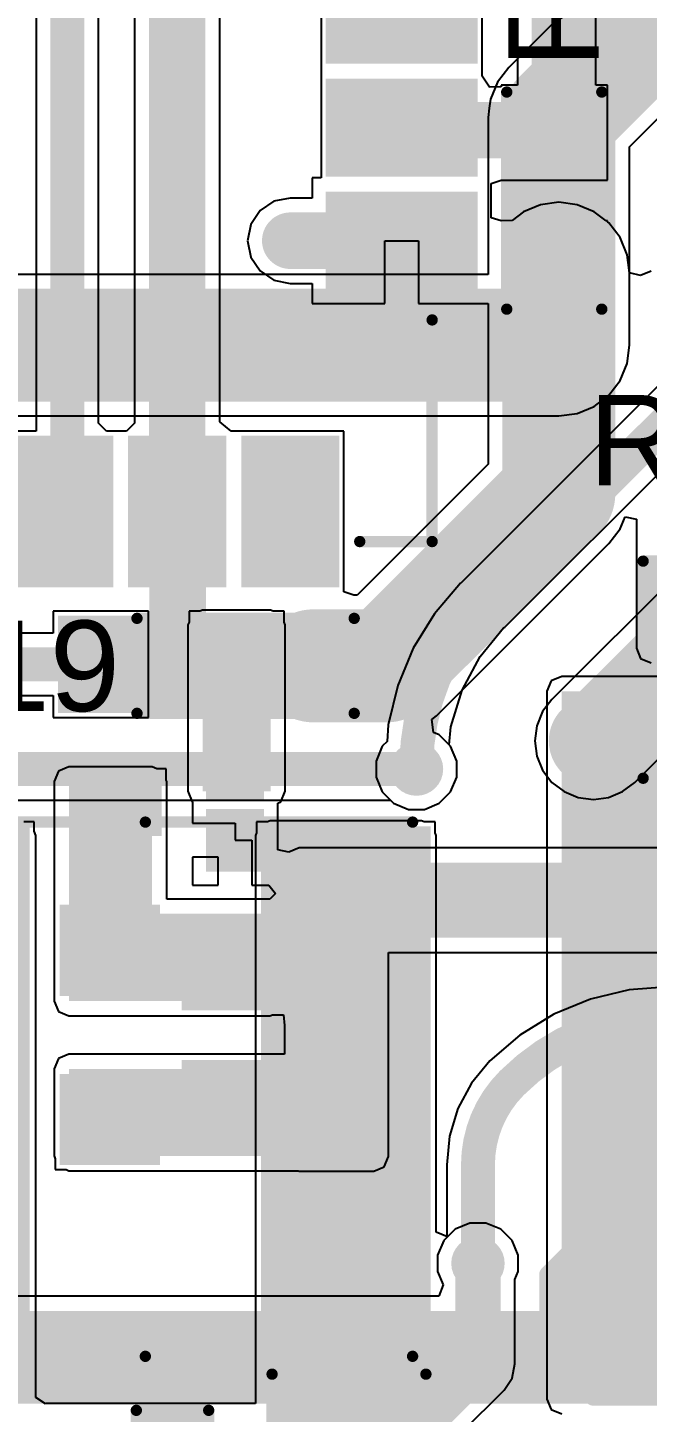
# Model space of a CAD drawing. Header units: millimetres. Extents: x -0.86 to 3.12, y -2.15 to 0.92.
# Drawn here: x 0.764 to 1.038, y -1.505 to -0.893 of the extents above; entities that cross this region are included whole.
import ezdxf

# ---------------------------------------------------------------- set-up
doc = ezdxf.new("R2010")
doc.units = ezdxf.units.MM
doc.header["$MEASUREMENT"] = 0
for name, color, linetype in [('BottomLayer', 5, 'Continuous'), ('BottomPaste', 16, 'Continuous'), ('BottomSolder', 6, 'Continuous'), ('Mechanical1', 6, 'Continuous'), ('Mechanical2', 216, 'Continuous'), ('TopLayer', 1, 'Continuous'), ('TopOverlay', 2, 'Continuous'), ('TopPaste', 8, 'Continuous'), ('TopSolder', 216, 'Continuous'), ('ViaHoleLayer', 16, 'Continuous')]:
    doc.layers.add(name, color=color, linetype=linetype)
doc.styles.add('Arial', font='', dxfattribs={"height": 0.2})
doc.styles.get('Arial').set_extended_font_data('Arial')

# ---------------------------------------------------------------- blocks, each defined once
blk = doc.blocks.new('MPIT6045_1R0N_LF_10')
at = {"layer": 'TopLayer'}
for points in [[(-0.12205, 0.1122), (-0.05512, 0.1122), (-0.05512, -0.1122), (-0.12205, -0.1122)], [(0.05512, 0.1122), (0.12205, 0.1122), (0.12205, -0.1122), (0.05512, -0.1122)]]:
    blk.add_hatch(color=1, dxfattribs=at).paths.add_polyline_path(points)
at = {"layer": 'TopPaste'}
for points in [[(-0.12205, 0.1122), (-0.05512, 0.1122), (-0.05512, -0.1122), (-0.12205, -0.1122)], [(0.05512, 0.1122), (0.12205, 0.1122), (0.12205, -0.1122), (0.05512, -0.1122)]]:
    blk.add_hatch(color=8, dxfattribs=at).paths.add_polyline_path(points)
at = {"layer": 'TopSolder'}
for points in [[(-0.12605, 0.1162), (-0.05112, 0.1162), (-0.05112, -0.1162), (-0.12605, -0.1162)], [(0.05112, 0.1162), (0.12605, 0.1162), (0.12605, -0.1162), (0.05112, -0.1162)]]:
    blk.add_hatch(color=216, dxfattribs=at).paths.add_polyline_path(points)
at = {"layer": 'TopOverlay', "const_width": 0.005}
for points in [[(0, 0.11811), (-0.11811, 0.11811)], [(0.11811, 0.11811), (0, 0.11811)], [(0, -0.11811), (-0.11811, -0.11811)], [(0.11811, -0.11811), (0, -0.11811)]]:
    blk.add_lwpolyline(points, dxfattribs=at)
at = {"layer": 'TopOverlay', "const_width": 0.0025}
for points in [[(-0.11936, 0.11811, 1), (-0.11686, 0.11811, 1)], [(-0.00125, 0.11811, 1), (0.00125, 0.11811, 1)], [(-0.00125, 0.11811, 1), (0.00125, 0.11811, 1)], [(0.11686, 0.11811, 1), (0.11936, 0.11811, 1)], [(-0.11936, -0.11811, 1), (-0.11686, -0.11811, 1)], [(-0.00125, -0.11811, 1), (0.00125, -0.11811, 1)], [(-0.00125, -0.11811, 1), (0.00125, -0.11811, 1)], [(0.11686, -0.11811, 1), (0.11936, -0.11811, 1)]]:
    blk.add_lwpolyline(points, format="xyb", close=True, dxfattribs=at)
blk = doc.blocks.new('38_SMD_M______12')
at = {"layer": 'TopLayer'}
for points in [[(-0.37402, -0.18268), (-0.31496, -0.18268), (-0.31496, -0.21811), (-0.37402, -0.21811)], [(-0.37402, -0.23268), (-0.31496, -0.23268), (-0.31496, -0.26811), (-0.37402, -0.26811)], [(-0.37402, -0.28268), (-0.31496, -0.28268), (-0.31496, -0.31811), (-0.37402, -0.31811)], [(-0.24252, -0.37913), (-0.24252, -0.32008), (-0.20709, -0.32008), (-0.20709, -0.37913)], [(-0.19252, -0.37913), (-0.19252, -0.32008), (-0.15709, -0.32008), (-0.15709, -0.37913)], [(-0.14252, -0.37913), (-0.14252, -0.32008), (-0.10709, -0.32008), (-0.10709, -0.37913)]]:
    blk.add_hatch(color=1, dxfattribs=at).paths.add_polyline_path(points)
at = {"layer": 'TopPaste'}
for points in [[(-0.37402, -0.18268), (-0.31496, -0.18268), (-0.31496, -0.21811), (-0.37402, -0.21811)], [(-0.37402, -0.23268), (-0.31496, -0.23268), (-0.31496, -0.26811), (-0.37402, -0.26811)], [(-0.37402, -0.28268), (-0.31496, -0.28268), (-0.31496, -0.31811), (-0.37402, -0.31811)], [(-0.24252, -0.37913), (-0.24252, -0.32008), (-0.20709, -0.32008), (-0.20709, -0.37913)], [(-0.19252, -0.37913), (-0.19252, -0.32008), (-0.15709, -0.32008), (-0.15709, -0.37913)], [(-0.14252, -0.37913), (-0.14252, -0.32008), (-0.10709, -0.32008), (-0.10709, -0.37913)]]:
    blk.add_hatch(color=8, dxfattribs=at).paths.add_polyline_path(points)
at = {"layer": 'TopSolder'}
for points in [[(-0.37802, -0.17868), (-0.31096, -0.17868), (-0.31096, -0.22211), (-0.37802, -0.22211)], [(-0.37802, -0.22868), (-0.31096, -0.22868), (-0.31096, -0.27211), (-0.37802, -0.27211)], [(-0.37802, -0.27868), (-0.31096, -0.27868), (-0.31096, -0.32211), (-0.37802, -0.32211)], [(-0.24652, -0.38313), (-0.24652, -0.31608), (-0.20309, -0.31608), (-0.20309, -0.38313)], [(-0.19652, -0.38313), (-0.19652, -0.31608), (-0.15309, -0.31608), (-0.15309, -0.38313)], [(-0.14652, -0.38313), (-0.14652, -0.31608), (-0.10309, -0.31608), (-0.10309, -0.38313)]]:
    blk.add_hatch(color=216, dxfattribs=at).paths.add_polyline_path(points)
at = {"layer": 'TopOverlay', "const_width": 0.005}
for points in [[(-0.35784, -0.33108), (-0.35784, -0.36308)], [(-0.25984, -0.36308), (-0.35784, -0.36308)]]:
    blk.add_lwpolyline(points, dxfattribs=at)
at = {"layer": 'TopOverlay', "const_width": 0.0025}
for points in [[(-0.35909, -0.33108, 1), (-0.35659, -0.33108, 1)], [(-0.35909, -0.36308, 1), (-0.35659, -0.36308, 1)], [(-0.35909, -0.36308, 1), (-0.35659, -0.36308, 1)], [(-0.26109, -0.36308, 1), (-0.25859, -0.36308, 1)]]:
    blk.add_lwpolyline(points, format="xyb", close=True, dxfattribs=at)
blk = doc.blocks.new('C___0805_17')
at = {"layer": 'TopLayer'}
for points in [[(-0.06, 0.03), (-0.02, 0.03), (-0.02, -0.03), (-0.06, -0.03)], [(0.02, 0.03), (0.06, 0.03), (0.06, -0.03), (0.02, -0.03)]]:
    blk.add_hatch(color=1, dxfattribs=at).paths.add_polyline_path(points)
at = {"layer": 'TopPaste'}
for points in [[(-0.06, 0.03), (-0.02, 0.03), (-0.02, -0.03), (-0.06, -0.03)], [(0.02, 0.03), (0.06, 0.03), (0.06, -0.03), (0.02, -0.03)]]:
    blk.add_hatch(color=8, dxfattribs=at).paths.add_polyline_path(points)
at = {"layer": 'TopSolder'}
for points in [[(-0.06276, 0.03276), (-0.01724, 0.03276), (-0.01724, -0.03276), (-0.06276, -0.03276)], [(0.01724, 0.03276), (0.06276, 0.03276), (0.06276, -0.03276), (0.01724, -0.03276)]]:
    blk.add_hatch(color=216, dxfattribs=at).paths.add_polyline_path(points)
at = {"layer": 'TopOverlay', "const_width": 0.005}
for points in [[(-0.064, 0.034), (-0.024, 0.034)], [(-0.064, 0.034), (-0.064, -0.034)], [(0.024, 0.034), (0.064, 0.034)], [(0.064, 0.034), (0.064, -0.034)], [(-0.064, -0.034), (-0.024, -0.034)], [(0.024, -0.034), (0.064, -0.034)]]:
    blk.add_lwpolyline(points, dxfattribs=at)
at = {"layer": 'TopOverlay', "const_width": 0.0025}
for points in [[(-0.06525, 0.034, 1), (-0.06275, 0.034, 1)], [(-0.06525, 0.034, 1), (-0.06275, 0.034, 1)], [(-0.02525, 0.034, 1), (-0.02275, 0.034, 1)], [(0.02275, 0.034, 1), (0.02525, 0.034, 1)], [(0.06275, 0.034, 1), (0.06525, 0.034, 1)], [(0.06275, 0.034, 1), (0.06525, 0.034, 1)], [(-0.06525, -0.034, 1), (-0.06275, -0.034, 1)], [(-0.06525, -0.034, 1), (-0.06275, -0.034, 1)], [(-0.02525, -0.034, 1), (-0.02275, -0.034, 1)], [(0.02275, -0.034, 1), (0.02525, -0.034, 1)], [(0.06275, -0.034, 1), (0.06525, -0.034, 1)], [(0.06275, -0.034, 1), (0.06525, -0.034, 1)]]:
    blk.add_lwpolyline(points, format="xyb", close=True, dxfattribs=at)
blk = doc.blocks.new('R___0603_31')
at = {"layer": 'TopLayer'}
for points in [[(-0.015, 0.0175), (-0.015, -0.0175), (-0.045, -0.0175), (-0.045, 0.0175)], [(0.045, 0.0175), (0.045, -0.0175), (0.015, -0.0175), (0.015, 0.0175)]]:
    blk.add_hatch(color=1, dxfattribs=at).paths.add_polyline_path(points)
at = {"layer": 'TopPaste'}
for points in [[(-0.015, 0.0175), (-0.015, -0.0175), (-0.045, -0.0175), (-0.045, 0.0175)], [(0.045, 0.0175), (0.045, -0.0175), (0.015, -0.0175), (0.015, 0.0175)]]:
    blk.add_hatch(color=8, dxfattribs=at).paths.add_polyline_path(points)
at = {"layer": 'TopSolder'}
for points in [[(-0.011, 0.0215), (-0.011, -0.0215), (-0.049, -0.0215), (-0.049, 0.0215)], [(0.049, 0.0215), (0.049, -0.0215), (0.011, -0.0215), (0.011, 0.0215)]]:
    blk.add_hatch(color=216, dxfattribs=at).paths.add_polyline_path(points)
at = {"layer": 'TopOverlay', "const_width": 0.005}
for points in [[(-0.048, -0.021), (-0.048, 0.021)], [(-0.048, 0.021), (0.048, 0.021)], [(0.048, -0.021), (0.048, 0.021)], [(-0.048, -0.021), (0.048, -0.021)]]:
    blk.add_lwpolyline(points, dxfattribs=at)
at = {"layer": 'TopOverlay', "const_width": 0.0025}
for points in [[(-0.04925, 0.021, 1), (-0.04675, 0.021, 1)], [(-0.04925, 0.021, 1), (-0.04675, 0.021, 1)], [(0.04675, 0.021, 1), (0.04925, 0.021, 1)], [(0.04675, 0.021, 1), (0.04925, 0.021, 1)], [(-0.04925, -0.021, 1), (-0.04675, -0.021, 1)], [(-0.04925, -0.021, 1), (-0.04675, -0.021, 1)], [(0.04675, -0.021, 1), (0.04925, -0.021, 1)], [(0.04675, -0.021, 1), (0.04925, -0.021, 1)]]:
    blk.add_lwpolyline(points, format="xyb", close=True, dxfattribs=at)
blk = doc.blocks.new('C___0402_32')
at = {"layer": 'TopLayer'}
for points in [[(-0.0275, -0.0125), (-0.0275, 0.0125), (-0.0095, 0.0125), (-0.0095, -0.0125)], [(0.0095, -0.0125), (0.0095, 0.0125), (0.0275, 0.0125), (0.0275, -0.0125)]]:
    blk.add_hatch(color=1, dxfattribs=at).paths.add_polyline_path(points)
at = {"layer": 'TopPaste'}
for points in [[(-0.0275, -0.0125), (-0.0275, 0.0125), (-0.0095, 0.0125), (-0.0095, -0.0125)], [(0.0095, -0.0125), (0.0095, 0.0125), (0.0275, 0.0125), (0.0275, -0.0125)]]:
    blk.add_hatch(color=8, dxfattribs=at).paths.add_polyline_path(points)
at = {"layer": 'TopSolder'}
for points in [[(-0.02986, -0.01486), (-0.02986, 0.01486), (-0.00714, 0.01486), (-0.00714, -0.01486)], [(0.00714, -0.01486), (0.00714, 0.01486), (0.02986, 0.01486), (0.02986, -0.01486)]]:
    blk.add_hatch(color=216, dxfattribs=at).paths.add_polyline_path(points)
at = {"layer": 'TopOverlay', "const_width": 0.005}
for points in [[(-0.031, 0.016), (-0.031, -0.016)], [(-0.031, 0.016), (-0.011, 0.016)], [(0.011, 0.016), (0.031, 0.016)], [(0.031, 0.016), (0.031, -0.016)], [(-0.031, -0.016), (-0.011, -0.016)], [(0.011, -0.016), (0.031, -0.016)]]:
    blk.add_lwpolyline(points, dxfattribs=at)
at = {"layer": 'TopOverlay', "const_width": 0.0025}
for points in [[(-0.03225, 0.016, 1), (-0.02975, 0.016, 1)], [(-0.03225, 0.016, 1), (-0.02975, 0.016, 1)], [(-0.01225, 0.016, 1), (-0.00975, 0.016, 1)], [(0.00975, 0.016, 1), (0.01225, 0.016, 1)], [(0.02975, 0.016, 1), (0.03225, 0.016, 1)], [(0.02975, 0.016, 1), (0.03225, 0.016, 1)], [(-0.03225, -0.016, 1), (-0.02975, -0.016, 1)], [(-0.03225, -0.016, 1), (-0.02975, -0.016, 1)], [(-0.01225, -0.016, 1), (-0.00975, -0.016, 1)], [(0.00975, -0.016, 1), (0.01225, -0.016, 1)], [(0.02975, -0.016, 1), (0.03225, -0.016, 1)], [(0.02975, -0.016, 1), (0.03225, -0.016, 1)]]:
    blk.add_lwpolyline(points, format="xyb", close=True, dxfattribs=at)
blk = doc.blocks.new('T__________48')
at = {"layer": 'TopLayer'}
blk.add_hatch(color=1, dxfattribs=at).paths.add_polyline_path([(0.015, 0.03), (-0.015, 0.03), (-0.03, 0.015), (-0.03, -0.015), (-0.015, -0.03), (0.015, -0.03), (0.03, -0.015), (0.03, 0.015)])
at = {"layer": 'TopPaste'}
blk.add_hatch(color=8, dxfattribs=at).paths.add_polyline_path([(0.015, 0.03), (-0.015, 0.03), (-0.03, 0.015), (-0.03, -0.015), (-0.015, -0.03), (0.015, -0.03), (0.03, -0.015), (0.03, 0.015)])
at = {"layer": 'TopSolder'}
blk.add_hatch(color=216, dxfattribs=at).paths.add_polyline_path([(0.017, 0.034), (-0.017, 0.034), (-0.034, 0.017), (-0.034, -0.017), (-0.017, -0.034), (0.017, -0.034), (0.034, -0.017), (0.034, 0.017)])
at = {"layer": 'TopOverlay', "const_width": 0.00787}
for points in [[(-0.037, 0.017), (-0.017, 0.037)], [(0.017, 0.037), (-0.017, 0.037)], [(0.017, 0.037), (-0.017, 0.037)], [(0.037, 0.017), (0.017, 0.037)], [(-0.037, -0.017), (-0.037, 0.017)], [(0.037, -0.017), (0.037, 0.017)], [(-0.017, -0.037), (-0.037, -0.017)], [(0.017, -0.037), (0.037, -0.017)], [(0.017, -0.037), (-0.017, -0.037)], [(0.017, -0.037), (-0.017, -0.037)]]:
    blk.add_lwpolyline(points, dxfattribs=at)
at = {"layer": 'TopOverlay', "const_width": 0.00394}
for points in [[(-0.01897, 0.037, 1), (-0.01503, 0.037, 1)], [(-0.01897, 0.037, 1), (-0.01503, 0.037, 1)], [(-0.01897, 0.037, 1), (-0.01503, 0.037, 1)], [(0.01503, 0.037, 1), (0.01897, 0.037, 1)], [(0.01503, 0.037, 1), (0.01897, 0.037, 1)], [(0.01503, 0.037, 1), (0.01897, 0.037, 1)], [(-0.03897, 0.017, 1), (-0.03503, 0.017, 1)], [(-0.03897, 0.017, 1), (-0.03503, 0.017, 1)], [(0.03503, 0.017, 1), (0.03897, 0.017, 1)], [(0.03503, 0.017, 1), (0.03897, 0.017, 1)], [(-0.03897, -0.017, 1), (-0.03503, -0.017, 1)], [(-0.03897, -0.017, 1), (-0.03503, -0.017, 1)], [(0.03503, -0.017, 1), (0.03897, -0.017, 1)], [(0.03503, -0.017, 1), (0.03897, -0.017, 1)], [(-0.01897, -0.037, 1), (-0.01503, -0.037, 1)], [(-0.01897, -0.037, 1), (-0.01503, -0.037, 1)], [(-0.01897, -0.037, 1), (-0.01503, -0.037, 1)], [(0.01503, -0.037, 1), (0.01897, -0.037, 1)], [(0.01503, -0.037, 1), (0.01897, -0.037, 1)], [(0.01503, -0.037, 1), (0.01897, -0.037, 1)]]:
    blk.add_lwpolyline(points, format="xyb", close=True, dxfattribs=at)
blk = doc.blocks.new('R___0603_B_55')
at = {"layer": 'BottomLayer'}
for points in [[(-0.045, -0.0175), (-0.045, 0.0175), (-0.015, 0.0175), (-0.015, -0.0175)], [(0.015, -0.0175), (0.015, 0.0175), (0.045, 0.0175), (0.045, -0.0175)]]:
    blk.add_hatch(color=5, dxfattribs=at).paths.add_polyline_path(points)
at = {"layer": 'BottomPaste'}
for points in [[(-0.045, -0.0175), (-0.045, 0.0175), (-0.015, 0.0175), (-0.015, -0.0175)], [(0.015, -0.0175), (0.015, 0.0175), (0.045, 0.0175), (0.045, -0.0175)]]:
    blk.add_hatch(color=16, dxfattribs=at).paths.add_polyline_path(points)
at = {"layer": 'BottomSolder'}
for points in [[(-0.049, -0.0215), (-0.049, 0.0215), (-0.011, 0.0215), (-0.011, -0.0215)], [(0.011, -0.0215), (0.011, 0.0215), (0.049, 0.0215), (0.049, -0.0215)]]:
    blk.add_hatch(color=6, dxfattribs=at).paths.add_polyline_path(points)
blk = doc.blocks.new('SOT_723_B_70')
at = {"layer": 'BottomLayer'}
for points in [[(-0.02559, 0.0315), (-0.00591, 0.0315), (-0.00591, 0.01378), (-0.02559, 0.01378)], [(0.00591, 0.0315), (0.02559, 0.0315), (0.02559, 0.01378), (0.00591, 0.01378)], [(-0.00984, -0.01378), (0.00984, -0.01378), (0.00984, -0.0315), (-0.00984, -0.0315)]]:
    blk.add_hatch(color=5, dxfattribs=at).paths.add_polyline_path(points)
at = {"layer": 'BottomPaste'}
for points in [[(-0.02559, 0.0315), (-0.00591, 0.0315), (-0.00591, 0.01378), (-0.02559, 0.01378)], [(0.00591, 0.0315), (0.02559, 0.0315), (0.02559, 0.01378), (0.00591, 0.01378)], [(-0.00984, -0.01378), (0.00984, -0.01378), (0.00984, -0.0315), (-0.00984, -0.0315)]]:
    blk.add_hatch(color=16, dxfattribs=at).paths.add_polyline_path(points)
at = {"layer": 'BottomSolder'}
for points in [[(-0.02959, 0.0355), (-0.00191, 0.0355), (-0.00191, 0.00978), (-0.02959, 0.00978)], [(0.00191, 0.0355), (0.02959, 0.0355), (0.02959, 0.00978), (0.00191, 0.00978)], [(-0.01384, -0.00978), (0.01384, -0.00978), (0.01384, -0.0355), (-0.01384, -0.0355)]]:
    blk.add_hatch(color=6, dxfattribs=at).paths.add_polyline_path(points)
blk = doc.blocks.new('SOT_23_B_78')
at = {"layer": 'BottomLayer'}
for points in [[(-0.05354, 0.05748), (-0.02126, 0.05748), (-0.02126, 0.02126), (-0.05354, 0.02126)], [(0.02126, 0.05748), (0.05354, 0.05748), (0.05354, 0.02126), (0.02126, 0.02126)], [(-0.01614, -0.02126), (0.01614, -0.02126), (0.01614, -0.05748), (-0.01614, -0.05748)]]:
    blk.add_hatch(color=5, dxfattribs=at).paths.add_polyline_path(points)
at = {"layer": 'BottomPaste'}
for points in [[(-0.05354, 0.05748), (-0.02126, 0.05748), (-0.02126, 0.02126), (-0.05354, 0.02126)], [(0.02126, 0.05748), (0.05354, 0.05748), (0.05354, 0.02126), (0.02126, 0.02126)], [(-0.01614, -0.02126), (0.01614, -0.02126), (0.01614, -0.05748), (-0.01614, -0.05748)]]:
    blk.add_hatch(color=16, dxfattribs=at).paths.add_polyline_path(points)
at = {"layer": 'BottomSolder'}
for points in [[(-0.05754, 0.06148), (-0.01726, 0.06148), (-0.01726, 0.01726), (-0.05754, 0.01726)], [(0.01726, 0.06148), (0.05754, 0.06148), (0.05754, 0.01726), (0.01726, 0.01726)], [(-0.02014, -0.01726), (0.02014, -0.01726), (0.02014, -0.06148), (-0.02014, -0.06148)]]:
    blk.add_hatch(color=6, dxfattribs=at).paths.add_polyline_path(points)
blk = doc.blocks.new('R___0603_B_85')
at = {"layer": 'BottomLayer'}
for points in [[(-0.045, -0.0175), (-0.045, 0.0175), (-0.015, 0.0175), (-0.015, -0.0175)], [(0.015, -0.0175), (0.015, 0.0175), (0.045, 0.0175), (0.045, -0.0175)]]:
    blk.add_hatch(color=5, dxfattribs=at).paths.add_polyline_path(points)
at = {"layer": 'BottomPaste'}
for points in [[(-0.045, -0.0175), (-0.045, 0.0175), (-0.015, 0.0175), (-0.015, -0.0175)], [(0.015, -0.0175), (0.015, 0.0175), (0.045, 0.0175), (0.045, -0.0175)]]:
    blk.add_hatch(color=16, dxfattribs=at).paths.add_polyline_path(points)
at = {"layer": 'BottomSolder'}
for points in [[(-0.049, -0.0215), (-0.049, 0.0215), (-0.011, 0.0215), (-0.011, -0.0215)], [(0.011, -0.0215), (0.011, 0.0215), (0.049, 0.0215), (0.049, -0.0215)]]:
    blk.add_hatch(color=6, dxfattribs=at).paths.add_polyline_path(points)
blk = doc.blocks.new('R___0603_88')
at = {"layer": 'TopLayer'}
for points in [[(-0.015, 0.0175), (-0.015, -0.0175), (-0.045, -0.0175), (-0.045, 0.0175)], [(0.045, 0.0175), (0.045, -0.0175), (0.015, -0.0175), (0.015, 0.0175)]]:
    blk.add_hatch(color=1, dxfattribs=at).paths.add_polyline_path(points)
at = {"layer": 'TopPaste'}
for points in [[(-0.015, 0.0175), (-0.015, -0.0175), (-0.045, -0.0175), (-0.045, 0.0175)], [(0.045, 0.0175), (0.045, -0.0175), (0.015, -0.0175), (0.015, 0.0175)]]:
    blk.add_hatch(color=8, dxfattribs=at).paths.add_polyline_path(points)
at = {"layer": 'TopSolder'}
for points in [[(-0.011, 0.0215), (-0.011, -0.0215), (-0.049, -0.0215), (-0.049, 0.0215)], [(0.049, 0.0215), (0.049, -0.0215), (0.011, -0.0215), (0.011, 0.0215)]]:
    blk.add_hatch(color=216, dxfattribs=at).paths.add_polyline_path(points)
at = {"layer": 'TopOverlay', "const_width": 0.005}
for points in [[(-0.048, 0.021), (0.048, 0.021)], [(-0.048, -0.021), (-0.048, 0.021)], [(0.048, -0.021), (0.048, 0.021)], [(-0.048, -0.021), (0.048, -0.021)]]:
    blk.add_lwpolyline(points, dxfattribs=at)
at = {"layer": 'TopOverlay', "const_width": 0.0025}
for points in [[(-0.04925, 0.021, 1), (-0.04675, 0.021, 1)], [(-0.04925, 0.021, 1), (-0.04675, 0.021, 1)], [(0.04675, 0.021, 1), (0.04925, 0.021, 1)], [(0.04675, 0.021, 1), (0.04925, 0.021, 1)], [(-0.04925, -0.021, 1), (-0.04675, -0.021, 1)], [(-0.04925, -0.021, 1), (-0.04675, -0.021, 1)], [(0.04675, -0.021, 1), (0.04925, -0.021, 1)], [(0.04675, -0.021, 1), (0.04925, -0.021, 1)]]:
    blk.add_lwpolyline(points, format="xyb", close=True, dxfattribs=at)
blk = doc.blocks.new('R___0603_90')
at = {"layer": 'TopLayer'}
for points in [[(-0.015, 0.0175), (-0.015, -0.0175), (-0.045, -0.0175), (-0.045, 0.0175)], [(0.045, 0.0175), (0.045, -0.0175), (0.015, -0.0175), (0.015, 0.0175)]]:
    blk.add_hatch(color=1, dxfattribs=at).paths.add_polyline_path(points)
at = {"layer": 'TopPaste'}
for points in [[(-0.015, 0.0175), (-0.015, -0.0175), (-0.045, -0.0175), (-0.045, 0.0175)], [(0.045, 0.0175), (0.045, -0.0175), (0.015, -0.0175), (0.015, 0.0175)]]:
    blk.add_hatch(color=8, dxfattribs=at).paths.add_polyline_path(points)
at = {"layer": 'TopSolder'}
for points in [[(-0.011, 0.0215), (-0.011, -0.0215), (-0.049, -0.0215), (-0.049, 0.0215)], [(0.049, 0.0215), (0.049, -0.0215), (0.011, -0.0215), (0.011, 0.0215)]]:
    blk.add_hatch(color=216, dxfattribs=at).paths.add_polyline_path(points)
at = {"layer": 'TopOverlay', "const_width": 0.005}
for points in [[(0.048, 0.021), (-0.048, 0.021)], [(-0.048, -0.021), (-0.048, 0.021)], [(0.048, -0.021), (0.048, 0.021)], [(0.048, -0.021), (-0.048, -0.021)]]:
    blk.add_lwpolyline(points, dxfattribs=at)
at = {"layer": 'TopOverlay', "const_width": 0.0025}
for points in [[(-0.04925, 0.021, 1), (-0.04675, 0.021, 1)], [(-0.04925, 0.021, 1), (-0.04675, 0.021, 1)], [(0.04675, 0.021, 1), (0.04925, 0.021, 1)], [(0.04675, 0.021, 1), (0.04925, 0.021, 1)], [(-0.04925, -0.021, 1), (-0.04675, -0.021, 1)], [(-0.04925, -0.021, 1), (-0.04675, -0.021, 1)], [(0.04675, -0.021, 1), (0.04925, -0.021, 1)], [(0.04675, -0.021, 1), (0.04925, -0.021, 1)]]:
    blk.add_lwpolyline(points, format="xyb", close=True, dxfattribs=at)

msp = doc.modelspace()

# ---------------------------------------------------------------- hatches: boundary and pattern name
at = {"layer": 'BottomLayer'}
h = msp.add_hatch(color=5, dxfattribs=at)
edge = h.paths.add_edge_path()
edge.add_arc((0.88034, -0.98685), 0.01181, 0, 360)
h = msp.add_hatch(color=5, dxfattribs=at)
edge = h.paths.add_edge_path()
edge.add_arc((0.999, -1.03305), 0.01181, 0, 360)
for points in [[(0.8416, -1.23033), (0.8716, -1.23033), (0.8716, -1.15669), (0.8416, -1.15669)], [(0.78247, -1.32311), (0.81928, -1.32311), (0.81928, -1.22605), (0.78247, -1.22605)], [(0.88433, -1.29505), (1.20728, -1.29505), (1.20728, -1.26183), (0.88433, -1.26183)], [(0.88433, -1.3918), (0.91728, -1.3918), (0.91728, -1.26205), (0.88433, -1.26205)], [(0.78247, -1.32311), (0.8713, -1.32311), (0.8713, -1.28449), (0.78247, -1.28449)], [(0.78247, -1.39158), (0.91728, -1.39158), (0.91728, -1.35311), (0.78247, -1.35311)], [(1.00028, -1.50106), (1.04628, -1.50106), (1.04628, -1.43641), (1.00028, -1.43641)], [(0.70372, -1.50106), (1.04628, -1.50106), (1.04628, -1.46005), (0.70372, -1.46005)]]:
    msp.add_hatch(color=5, dxfattribs=at).paths.add_polyline_path(points)
h = msp.add_hatch(color=5, dxfattribs=at)
edge = h.paths.add_edge_path()
edge.add_arc((1.01428, -1.20805), 0.01181, 0, 360)
h = msp.add_hatch(color=5, dxfattribs=at)
edge = h.paths.add_edge_path()
edge.add_arc((0.93611, -1.22049), 0.01181, 0, 360)
h = msp.add_hatch(color=5, dxfattribs=at)
edge = h.paths.add_edge_path()
edge.add_arc((0.96328, -1.43905), 0.01181, 0, 360)
h = msp.add_hatch(color=5, dxfattribs=at)
edge = h.paths.add_edge_path()
edge.add_arc((1.02572, -1.46058), 0.01181, 0, 360)
at = {"layer": 'TopLayer'}
h = msp.add_hatch(color=1, dxfattribs=at)
edge = h.paths.add_edge_path()
edge.add_arc((0.88034, -0.98685), 0.01181, 0, 360)
h = msp.add_hatch(color=1, dxfattribs=at)
edge = h.paths.add_edge_path()
edge.add_arc((0.999, -1.03305), 0.01181, 0, 360)
for points in [[(1.00028, -1.49905), (1.12122, -1.49905), (1.12122, -1.18605), (1.00028, -1.18605)], [(0.8714, -1.53205), (0.93833, -1.53205), (0.93833, -1.24984), (0.8714, -1.24984)]]:
    msp.add_hatch(color=1, dxfattribs=at).paths.add_polyline_path(points)
h = msp.add_hatch(color=1, dxfattribs=at)
edge = h.paths.add_edge_path()
edge.add_arc((1.01428, -1.20805), 0.01181, 0, 360)
h = msp.add_hatch(color=1, dxfattribs=at)
edge = h.paths.add_edge_path()
edge.add_arc((0.93611, -1.22049), 0.01181, 0, 360)
h = msp.add_hatch(color=1, dxfattribs=at)
edge = h.paths.add_edge_path()
edge.add_arc((0.96328, -1.43905), 0.01181, 0, 360)
h = msp.add_hatch(color=1, dxfattribs=at)
edge = h.paths.add_edge_path()
edge.add_arc((1.02572, -1.46058), 0.01181, 0, 360)
at = {"layer": 'ViaHoleLayer'}
h = msp.add_hatch(color=16, dxfattribs=at)
edge = h.paths.add_edge_path()
edge.add_arc((0.88034, -0.98685), 0.00591, 0, 360)
h = msp.add_hatch(color=16, dxfattribs=at)
edge = h.paths.add_edge_path()
edge.add_arc((0.999, -1.03305), 0.00591, 0, 360)
h = msp.add_hatch(color=16, dxfattribs=at)
edge = h.paths.add_edge_path()
edge.add_arc((1.01428, -1.20805), 0.00591, 0, 360)
h = msp.add_hatch(color=16, dxfattribs=at)
edge = h.paths.add_edge_path()
edge.add_arc((0.93611, -1.22049), 0.00591, 0, 360)
h = msp.add_hatch(color=16, dxfattribs=at)
edge = h.paths.add_edge_path()
edge.add_arc((0.96328, -1.43905), 0.00591, 0, 360)
h = msp.add_hatch(color=16, dxfattribs=at)
edge = h.paths.add_edge_path()
edge.add_arc((1.02572, -1.46058), 0.00591, 0, 360)

# ---------------------------------------------------------------- linework, layer by layer
at = {"layer": 'BottomLayer'}
for p, q in [((1.04317, -0.84394), (0.97689, -0.91022)), ((0.97689, -0.91022), (0.97192, -0.91669)), ((1.03027, -0.94528), (1.06496, -0.91058)), ((0.97192, -0.91669), (0.9688, -0.92423)), ((0.9688, -0.92423), (0.96826, -0.92828)), ((0.96826, -0.92828), (0.96773, -0.93233)), ((0.96773, -0.93233), (0.96773, -0.93233)), ((0.96773, -0.93233), (0.96773, -1.00178)), ((1.03027, -1.03305), (1.03027, -0.94528)), ((1.09634, -0.99761), (0.95567, -1.13828)), ((0.96773, -1.00178), (0.66823, -1.00178)), ((0.97513, -1.15775), (1.11581, -1.01708)), ((1.0292, -1.04114), (1.03027, -1.03305)), ((1.02608, -1.04868), (1.0292, -1.04114)), ((1.02111, -1.05516), (1.02608, -1.04868)), ((1.01463, -1.06013), (1.02111, -1.05516)), ((0.65528, -1.06431), (0.999, -1.06431)), ((0.999, -1.06431), (1.00709, -1.06325)), ((1.00709, -1.06325), (1.01463, -1.06013)), ((1.0772, -1.10848), (0.99596, -1.18973)), ((0.95561, -1.13822), (0.944, -1.15181)), ((0.95567, -1.13828), (0.95561, -1.13822)), ((1.0326, -1.22637), (1.12143, -1.13753)), ((0.8176, -1.15069), (0.7756, -1.15069)), ((0.7756, -1.15069), (0.7756, -1.16043)), ((0.8176, -1.19769), (0.8176, -1.15069)), ((0.84041, -1.15069), (0.8356, -1.15069)), ((0.8356, -1.15069), (0.8356, -1.1555)), ((0.8416, -1.1502), (0.84041, -1.15069)), ((0.8716, -1.1502), (0.8416, -1.1502)), ((0.8728, -1.15069), (0.8716, -1.1502)), ((0.8776, -1.15069), (0.8728, -1.15069)), ((0.8776, -1.1555), (0.8776, -1.15069)), ((0.8356, -1.1555), (0.83511, -1.15669)), ((0.83511, -1.15669), (0.83511, -1.23033)), ((0.8781, -1.15669), (0.8776, -1.1555)), ((0.8781, -1.23033), (0.8781, -1.15669)), ((0.944, -1.15181), (0.93467, -1.16704)), ((0.7756, -1.16043), (0.66912, -1.16043)), ((0.96426, -1.17072), (0.97462, -1.15809)), ((0.97462, -1.15809), (0.97513, -1.15775)), ((0.93467, -1.16704), (0.92783, -1.18354)), ((0.95627, -1.18566), (0.96426, -1.17072)), ((0.92783, -1.18354), (0.92366, -1.20092)), ((0.95136, -1.20187), (0.95627, -1.18566)), ((0.66342, -1.18796), (0.7756, -1.18796)), ((0.7756, -1.18796), (0.7756, -1.19769)), ((0.99596, -1.18973), (0.99184, -1.19509)), ((0.7756, -1.19769), (0.8176, -1.19769)), ((0.99184, -1.19509), (0.98925, -1.20134)), ((0.92366, -1.20092), (0.92308, -1.20833)), ((0.95058, -1.20976), (0.95136, -1.20187)), ((0.98925, -1.20134), (0.98837, -1.20805)), ((0.92101, -1.2104), (0.9183, -1.21694)), ((0.92308, -1.20833), (0.92101, -1.2104)), ((0.95121, -1.2104), (0.95058, -1.20976)), ((0.95392, -1.21694), (0.95121, -1.2104)), ((0.98837, -1.20805), (0.98925, -1.21475)), ((0.9183, -1.21694), (0.9183, -1.22403)), ((0.95392, -1.22403), (0.95392, -1.21694)), ((0.98925, -1.21475), (0.99184, -1.221)), ((0.77787, -1.22145), (0.77597, -1.22605)), ((0.78247, -1.21955), (0.77787, -1.22145)), ((0.81928, -1.21955), (0.78247, -1.21955)), ((0.82131, -1.22039), (0.81928, -1.21955)), ((0.8255, -1.22039), (0.82131, -1.22039)), ((0.8255, -1.22538), (0.8255, -1.22039)), ((0.9183, -1.22403), (0.92101, -1.23058)), ((0.95121, -1.23058), (0.95392, -1.22403)), ((0.99184, -1.221), (0.99596, -1.22637)), ((0.77597, -1.22605), (0.77597, -1.28449)), ((0.82577, -1.22605), (0.8255, -1.22538)), ((0.82577, -1.278), (0.82577, -1.22605)), ((0.83511, -1.23033), (0.83701, -1.23492)), ((0.8762, -1.23492), (0.8781, -1.23033)), ((0.92101, -1.23058), (0.92602, -1.23559)), ((0.9462, -1.23559), (0.95121, -1.23058)), ((0.99596, -1.22637), (1.00133, -1.23048)), ((1.00133, -1.23048), (1.00757, -1.23307)), ((1.02098, -1.23307), (1.02723, -1.23048)), ((1.02723, -1.23048), (1.0326, -1.22637)), ((0.83701, -1.23492), (0.83706, -1.23494)), ((0.83706, -1.23494), (0.83706, -1.24448)), ((0.87477, -1.23551), (0.8762, -1.23492)), ((0.87477, -1.25615), (0.87477, -1.23551)), ((0.92602, -1.23559), (0.93257, -1.2383)), ((0.93965, -1.2383), (0.9462, -1.23559)), ((1.00757, -1.23307), (1.01428, -1.23395)), ((1.01428, -1.23395), (1.02098, -1.23307)), ((0.93257, -1.2383), (0.93965, -1.2383)), ((0.83706, -1.24448), (0.85591, -1.24448)), ((0.85591, -1.24448), (0.85591, -1.25198)), ((0.85591, -1.25198), (0.86341, -1.25198)), ((0.86341, -1.25198), (0.86341, -1.27183)), ((0.84841, -1.25948), (0.83706, -1.25948)), ((0.83706, -1.25948), (0.83706, -1.27183)), ((0.84841, -1.27183), (0.84841, -1.25948)), ((0.87974, -1.25723), (0.87477, -1.25615)), ((0.88433, -1.25533), (0.87974, -1.25723)), ((1.15578, -1.25533), (0.88433, -1.25533)), ((0.83706, -1.27183), (0.84841, -1.27183)), ((0.86341, -1.27183), (0.87082, -1.27183)), ((0.87082, -1.27183), (0.87387, -1.2755)), ((0.8713, -1.278), (0.82577, -1.278)), ((0.87387, -1.2755), (0.8713, -1.278)), ((0.77597, -1.28449), (0.77597, -1.32311)), ((0.92377, -1.3918), (0.92377, -1.30154)), ((0.92377, -1.30154), (1.2051, -1.30154)), ((1.01307, -1.32219), (0.99683, -1.32891)), ((1.03016, -1.31809), (1.01307, -1.32219)), ((1.04767, -1.31671), (1.03016, -1.31809)), ((0.77597, -1.32311), (0.77787, -1.3277)), ((0.77787, -1.3277), (0.78247, -1.3296)), ((0.78247, -1.3296), (0.8713, -1.3296)), ((0.8713, -1.3296), (0.8725, -1.32911)), ((0.8725, -1.32911), (0.8773, -1.32911)), ((0.8773, -1.32911), (0.87784, -1.33389)), ((0.87784, -1.33389), (0.87784, -1.34661)), ((0.99683, -1.32891), (0.98185, -1.3381)), ((0.98185, -1.3381), (0.96849, -1.34951)), ((0.78247, -1.34661), (0.77787, -1.34852)), ((0.87784, -1.34661), (0.78247, -1.34661)), ((0.77787, -1.34852), (0.77597, -1.35311)), ((0.96851, -1.34953), (0.96042, -1.35938)), ((0.96849, -1.34951), (0.96851, -1.34953)), ((0.77597, -1.35311), (0.77597, -1.39158)), ((0.96042, -1.35938), (0.95442, -1.37063)), ((0.95442, -1.37063), (0.95071, -1.38282)), ((0.95071, -1.38282), (0.94947, -1.39551)), ((0.77597, -1.39158), (0.77647, -1.39278)), ((0.77647, -1.39278), (0.77647, -1.39758)), ((0.92187, -1.39639), (0.92377, -1.3918)), ((0.94947, -1.39551), (0.94951, -1.39551)), ((0.94951, -1.39551), (0.94951, -1.42762)), ((0.77647, -1.39758), (0.78127, -1.39758)), ((0.78127, -1.39758), (0.78247, -1.39808)), ((0.78247, -1.39808), (0.8838, -1.39808)), ((0.8838, -1.39808), (0.88433, -1.3983)), ((0.88433, -1.3983), (0.91728, -1.3983)), ((0.91728, -1.3983), (0.92187, -1.39639)), ((0.94818, -1.42896), (0.94547, -1.4355)), ((0.94951, -1.42762), (0.94818, -1.42896)), ((0.94547, -1.4355), (0.94547, -1.44259)), ((0.94547, -1.44259), (0.94794, -1.44855)), ((0.94794, -1.44855), (0.94606, -1.45355)), ((0.94606, -1.45355), (0.70372, -1.45355))]:
    msp.add_line(p, q, dxfattribs=at)
for points, const_width in [([(0.999, -0.93233), (1.06528, -0.86605)], 0.05), ([(0.999, -1.03305), (0.999, -0.93233)], 0.05), ([(0.9654, -1.14801), (1.10607, -1.00734)], 0.015), ([(0.65528, -1.03305), (0.999, -1.03305)], 0.05), ([(1.01428, -1.20805), (1.10311, -1.11922)], 0.03937), ([(0.66342, -1.17419), (0.7966, -1.17419)], 0.015), ([(0.93611, -1.22049), (0.93611, -1.21873)], 0.015), ([(0.96328, -1.43905), (0.96328, -1.39551)], 0.015)]:
    msp.add_lwpolyline(points, dxfattribs=dict(at, const_width=const_width))
for points, const_width in [([(0.9865, -0.93233, 1), (1.0115, -0.93233, 1)], 0.025), ([(0.9865, -0.93233, 1), (1.0115, -0.93233, 1)], 0.025), ([(0.9865, -1.03305, 1), (1.0115, -1.03305, 1)], 0.025), ([(0.9865, -1.03305, 1), (1.0115, -1.03305, 1)], 0.025), ([(0.96165, -1.14801, 1), (0.96915, -1.14801, 1)], 0.0075), ([(0.96165, -1.14801, 1), (0.96915, -1.14801, 1)], 0.0075), ([(0.79285, -1.17419, 1), (0.80035, -1.17419, 1)], 0.0075), ([(1.00444, -1.20805, 1), (1.02412, -1.20805, 1)], 0.01969), ([(0.93236, -1.21873, 1), (0.93986, -1.21873, 1)], 0.0075), ([(0.93236, -1.21873, 1), (0.93986, -1.21873, 1)], 0.0075), ([(0.93236, -1.22049, 1), (0.93986, -1.22049, 1)], 0.0075), ([(0.97453, -1.3593, 1), (0.98203, -1.3593, 1)], 0.0075), ([(0.97453, -1.3593, 1), (0.98203, -1.3593, 1)], 0.0075), ([(0.95953, -1.39551, 1), (0.96703, -1.39551, 1)], 0.0075), ([(0.95953, -1.39551, 1), (0.96703, -1.39551, 1)], 0.0075), ([(0.95953, -1.43905, 1), (0.96703, -1.43905, 1)], 0.0075)]:
    msp.add_lwpolyline(points, format="xyb", close=True, dxfattribs=dict(at, const_width=const_width))
at = {"layer": 'BottomLayer', "const_width": 0.015}
for points in [[(0.93611, -1.21873, -0.198912), (0.9654, -1.14801)], [(0.97828, -1.3593, -0.198912), (1.04767, -1.33055)], [(0.96328, -1.39551, -0.198912), (0.97828, -1.3593)]]:
    msp.add_lwpolyline(points, format="xyb", dxfattribs=at)
at = {"layer": 'Mechanical1', "const_width": 0.01}
msp.add_lwpolyline([(0.04081, 0.0156, -3.064051), (0.02964, -1.5299)], format="xyb", dxfattribs=at)
at = {"layer": 'Mechanical2', "const_width": 0.01}
msp.add_lwpolyline([(1.99867, 0.21567, -1.122171), (-0.01159, -1.51329)], format="xyb", dxfattribs=at)
at = {"layer": 'TopLayer'}
for p, q in [((0.98075, -0.66913), (0.98075, -0.91813)), ((1.01541, -0.91813), (1.01541, -0.66913)), ((0.81148, -0.68173), (0.81148, -1.06747)), ((0.8492, -1.06701), (0.8492, -0.68954)), ((0.76805, -0.73581), (0.76805, -1.07101)), ((0.79557, -1.06747), (0.79557, -0.73894)), ((0.89403, -0.86557), (0.89403, -0.90813)), ((0.96508, -0.90813), (0.96508, -0.86557)), ((0.89403, -0.90813), (0.89403, -0.91313)), ((0.96508, -0.91057), (0.96508, -0.90813)), ((0.96508, -0.91413), (0.96508, -0.91057)), ((0.89403, -0.91313), (0.89403, -0.91557)), ((0.89403, -0.91557), (0.89403, -0.95913)), ((0.9684, -0.91892), (0.96508, -0.91413)), ((0.98075, -0.91813), (0.9735, -0.91813)), ((0.9735, -0.91813), (0.9735, -0.91884)), ((1.0205, -0.91813), (1.01541, -0.91813)), ((1.0205, -0.96013), (1.0205, -0.91813)), ((0.9685, -0.91901), (0.9684, -0.91892)), ((0.9735, -0.91884), (0.9685, -0.91901)), ((0.89403, -0.95913), (0.89003, -0.95913)), ((0.89003, -0.95913), (0.89003, -0.96799)), ((0.96908, -0.96154), (0.9735, -0.96013)), ((0.9735, -0.96013), (0.97367, -0.96013)), ((0.97367, -0.96013), (1.0205, -0.96013)), ((0.96908, -0.97673), (0.96908, -0.96154)), ((0.87312, -0.96942), (0.867, -0.97351)), ((0.88034, -0.96799), (0.87312, -0.96942)), ((0.89003, -0.96799), (0.88034, -0.96799)), ((0.99091, -0.97093), (0.98337, -0.97405)), ((0.999, -0.96987), (0.99091, -0.97093)), ((1.00709, -0.97093), (0.999, -0.96987)), ((1.01463, -0.97405), (1.00709, -0.97093)), ((0.867, -0.97351), (0.86291, -0.97963)), ((0.9735, -0.97813), (0.96908, -0.97673)), ((0.97839, -0.97787), (0.9735, -0.97813)), ((0.98337, -0.97405), (0.97839, -0.97787)), ((1.01995, -0.97813), (1.01463, -0.97405)), ((1.0205, -0.97813), (1.01995, -0.97813)), ((1.0205, -0.97856), (1.0205, -0.97813)), ((1.02111, -0.97902), (1.0205, -0.97856)), ((1.02608, -0.9855), (1.02111, -0.97902)), ((0.86291, -0.97963), (0.86148, -0.98685)), ((1.0292, -0.99304), (1.02608, -0.9855)), ((0.86148, -0.98685), (0.86291, -0.99407)), ((0.92205, -1.01457), (0.92205, -0.98685)), ((0.92205, -0.98685), (0.93705, -0.98685)), ((0.93705, -0.98685), (0.93705, -1.01457)), ((0.86291, -0.99407), (0.867, -1.00019)), ((1.03027, -1.00113), (1.0292, -0.99304)), ((0.867, -1.00019), (0.87312, -1.00428)), ((1.03519, -1.00223), (1.03027, -1.00113)), ((1.03978, -1.00033), (1.03519, -1.00223)), ((0.87312, -1.00428), (0.88034, -1.00571)), ((0.88034, -1.00571), (0.89003, -1.00571)), ((0.89003, -1.00571), (0.89003, -1.01457)), ((0.89003, -1.01457), (0.92205, -1.01457)), ((0.93705, -1.01457), (0.96773, -1.01457)), ((0.96773, -1.01457), (0.96773, -1.03305)), ((0.96773, -1.03305), (0.96773, -1.08574)), ((0.76805, -1.07101), (0.75906, -1.07101)), ((0.79911, -1.07101), (0.79557, -1.06747)), ((0.80225, -1.07101), (0.79911, -1.07101)), ((0.80663, -1.07101), (0.80225, -1.07101)), ((0.80794, -1.07101), (0.80663, -1.07101)), ((0.81148, -1.06747), (0.80794, -1.07101)), ((0.8542, -1.07101), (0.8492, -1.06701)), ((0.85663, -1.07101), (0.8542, -1.07101)), ((0.85906, -1.07101), (0.85663, -1.07101)), ((0.90406, -1.07101), (0.85906, -1.07101)), ((0.90406, -1.13858), (0.90406, -1.07101)), ((0.96773, -1.08574), (0.9099, -1.14358)), ((1.02608, -1.11433), (1.02828, -1.109)), ((1.02828, -1.109), (1.03328, -1.11)), ((1.03328, -1.11), (1.03328, -1.16705)), ((1.02111, -1.12081), (1.02608, -1.11433)), ((0.94496, -1.19696), (1.02111, -1.12081)), ((1.02111, -1.12081), (1.02111, -1.12081)), ((0.90406, -1.14206), (0.90406, -1.13858)), ((0.90843, -1.14358), (0.90406, -1.14206)), ((0.9099, -1.14358), (0.90843, -1.14358)), ((1.03328, -1.16705), (1.03519, -1.17164)), ((1.03519, -1.17164), (1.03978, -1.17354)), ((0.99569, -1.18145), (0.99378, -1.18605)), ((1.00028, -1.17955), (0.99569, -1.18145)), ((1.12122, -1.17955), (1.00028, -1.17955)), ((0.99378, -1.18605), (0.99378, -1.49905)), ((0.94284, -1.19858), (0.94496, -1.19696)), ((0.94359, -1.20431), (0.94284, -1.19858)), ((0.9462, -1.20539), (0.94359, -1.20431)), ((0.95121, -1.2104), (0.9462, -1.20539)), ((0.95392, -1.21694), (0.95121, -1.2104)), ((0.95392, -1.22403), (0.95392, -1.21694)), ((0.95121, -1.23058), (0.95392, -1.22403)), ((0.9462, -1.23559), (0.95121, -1.23058)), ((0.69218, -1.23425), (0.92469, -1.23425)), ((0.92469, -1.23425), (0.92602, -1.23559)), ((0.92602, -1.23559), (0.93257, -1.2383)), ((0.93965, -1.2383), (0.9462, -1.23559)), ((0.93257, -1.2383), (0.93965, -1.2383)), ((0.76716, -1.24384), (0.76263, -1.24384)), ((0.76716, -1.24799), (0.76716, -1.24384)), ((0.76793, -1.24984), (0.76716, -1.24799)), ((0.8654, -1.24865), (0.8649, -1.24984)), ((0.8702, -1.24384), (0.8654, -1.24384)), ((0.8654, -1.24384), (0.8654, -1.24865)), ((0.8714, -1.24335), (0.8702, -1.24384)), ((0.93833, -1.24335), (0.8714, -1.24335)), ((0.93952, -1.24384), (0.93833, -1.24335)), ((0.94433, -1.24384), (0.93952, -1.24384)), ((0.94433, -1.24865), (0.94433, -1.24384)), ((0.94482, -1.24984), (0.94433, -1.24865)), ((0.76793, -1.49841), (0.76793, -1.24984)), ((0.8649, -1.24984), (0.8649, -1.50105)), ((0.94482, -1.42525), (0.94482, -1.24984)), ((0.94982, -1.42732), (0.94482, -1.42525)), ((0.95319, -1.42395), (0.94982, -1.42732)), ((0.95974, -1.42124), (0.95319, -1.42395)), ((0.96682, -1.42124), (0.95974, -1.42124)), ((0.97337, -1.42395), (0.96682, -1.42124)), ((0.97838, -1.42896), (0.97337, -1.42395)), ((0.98109, -1.4355), (0.97838, -1.42896)), ((0.98109, -1.44259), (0.98109, -1.4355)), ((0.97959, -1.4462), (0.98109, -1.44259)), ((0.97959, -1.48355), (0.97959, -1.4462)), ((0.97835, -1.48979), (0.97959, -1.48355)), ((0.97959, -1.48355), (0.97959, -1.48355)), ((0.97481, -1.49508), (0.97835, -1.48979)), ((0.77208, -1.50119), (0.76793, -1.49841)), ((0.95631, -1.51358), (0.97481, -1.49508)), ((0.99378, -1.49905), (0.99569, -1.50364)), ((0.77242, -1.50105), (0.77208, -1.50119)), ((0.8649, -1.50105), (0.77242, -1.50105)), ((0.99569, -1.50364), (1.00028, -1.50554))]:
    msp.add_line(p, q, dxfattribs=at)
for points, const_width in [([(0.99808, -0.93653), (0.99808, -0.66913)], 0.022), ([(0.83034, -1.10653), (0.83034, -0.68173)], 0.025), ([(0.78181, -1.10507), (0.78181, -0.72752)], 0.015), ([(0.92955, -0.93685), (0.9307, -0.93799)], 0.025), ([(0.9307, -0.93799), (0.99586, -0.93799)], 0.025), ([(0.99586, -0.93799), (0.997, -0.93913)], 0.025), ([(0.88034, -0.98685), (0.92955, -0.98685)], 0.025), ([(0.999, -1.03305), (0.999, -1.00113)], 0.05), ([(0.999, -1.0987), (0.999, -1.03305)], 0.05), ([(0.92285, -1.17485), (0.999, -1.0987)], 0.05), ([(0.83034, -1.10653), (0.83059, -1.10678)], 0.025), ([(0.83059, -1.17485), (0.83059, -1.10678)], 0.025), ([(0.78034, -1.10654), (0.78181, -1.10507)], 0.015), ([(0.89059, -1.17485), (0.92285, -1.17485)], 0.05), ([(0.69218, -1.22049), (0.93611, -1.22049)], 0.015), ([(0.96328, -1.48355), (0.96328, -1.43905)], 0.02), ([(0.94478, -1.50205), (0.96328, -1.48355)], 0.02), ([(0.90628, -1.51205), (0.91628, -1.50205)], 0.02), ([(0.91628, -1.50205), (0.94478, -1.50205)], 0.02), ([(0.90628, -1.51205), (0.90687, -1.51264)], 0.02)]:
    msp.add_lwpolyline(points, dxfattribs=dict(at, const_width=const_width))
for points, const_width in [([(0.9233, -0.93685, 1), (0.9358, -0.93685, 1)], 0.0125), ([(0.92445, -0.93799, 1), (0.93695, -0.93799, 1)], 0.0125), ([(0.92445, -0.93799, 1), (0.93695, -0.93799, 1)], 0.0125), ([(0.98961, -0.93799, 1), (1.00211, -0.93799, 1)], 0.0125), ([(0.98961, -0.93799, 1), (1.00211, -0.93799, 1)], 0.0125), ([(0.99075, -0.93913, 1), (1.00325, -0.93913, 1)], 0.0125), ([(0.9915, -0.93913, 1), (1.0025, -0.93913, 1)], 0.011), ([(0.99258, -0.93653, 1), (1.00358, -0.93653, 1)], 0.011), ([(0.99258, -0.93653, 1), (1.00358, -0.93653, 1)], 0.011), ([(0.87409, -0.98685, 1), (0.88659, -0.98685, 1)], 0.0125), ([(0.9233, -0.98685, 1), (0.9358, -0.98685, 1)], 0.0125), ([(0.9865, -1.00113, 1), (1.0115, -1.00113, 1)], 0.025), ([(0.9865, -1.03305, 1), (1.0115, -1.03305, 1)], 0.025), ([(0.9865, -1.03305, 1), (1.0115, -1.03305, 1)], 0.025), ([(0.9865, -1.0987, 1), (1.0115, -1.0987, 1)], 0.025), ([(0.9865, -1.0987, 1), (1.0115, -1.0987, 1)], 0.025), ([(0.82409, -1.10653, 1), (0.83659, -1.10653, 1)], 0.0125), ([(0.82409, -1.10653, 1), (0.83659, -1.10653, 1)], 0.0125), ([(0.82434, -1.10678, 1), (0.83684, -1.10678, 1)], 0.0125), ([(0.82434, -1.10678, 1), (0.83684, -1.10678, 1)], 0.0125), ([(0.77659, -1.10654, 1), (0.78409, -1.10654, 1)], 0.0075), ([(0.77806, -1.10507, 1), (0.78556, -1.10507, 1)], 0.0075), ([(0.77806, -1.10507, 1), (0.78556, -1.10507, 1)], 0.0075), ([(0.87809, -1.17485, 1), (0.90309, -1.17485, 1)], 0.025), ([(0.91035, -1.17485, 1), (0.93535, -1.17485, 1)], 0.025), ([(0.91035, -1.17485, 1), (0.93535, -1.17485, 1)], 0.025), ([(0.82434, -1.17485, 1), (0.83684, -1.17485, 1)], 0.0125), ([(0.93236, -1.22049, 1), (0.93986, -1.22049, 1)], 0.0075), ([(0.95828, -1.43905, 1), (0.96828, -1.43905, 1)], 0.01), ([(0.95828, -1.48355, 1), (0.96828, -1.48355, 1)], 0.01), ([(0.95828, -1.48355, 1), (0.96828, -1.48355, 1)], 0.01), ([(0.91128, -1.50205, 1), (0.92128, -1.50205, 1)], 0.01), ([(0.91128, -1.50205, 1), (0.92128, -1.50205, 1)], 0.01), ([(0.93978, -1.50205, 1), (0.94978, -1.50205, 1)], 0.01), ([(0.93978, -1.50205, 1), (0.94978, -1.50205, 1)], 0.01), ([(0.90128, -1.51205, 1), (0.91128, -1.51205, 1)], 0.01), ([(0.90128, -1.51205, 1), (0.91128, -1.51205, 1)], 0.01), ([(0.90187, -1.51264, 1), (0.91187, -1.51264, 1)], 0.01)]:
    msp.add_lwpolyline(points, format="xyb", close=True, dxfattribs=dict(at, const_width=const_width))
at = {"layer": 'TopLayer', "const_width": 0.022}
msp.add_lwpolyline([(0.99808, -0.93653, -0.198912), (0.997, -0.93913)], format="xyb", dxfattribs=at)

# ---------------------------------------------------------------- block references
for name, p, rotation in [('38_SMD_M______12', (0.57995, -0.76205), 90), ('R___0603_31', (0.997, -0.96913), 270), ('R___0603_90', (1.05728, -1.17655), 270), ('SOT_723_B_70', (0.83328, -1.23623), 270), ('MPIT6045_1R0N_LF_10', (0.81628, -1.36205), 180), ('SOT_23_B_78', (0.76121, -1.33804), 270), ('R___0603_B_85', (0.85381, -1.33811), 90), ('T__________48', (1.03128, -1.46105), 270), ('C___0805_17', (0.90628, -1.55205), 90), ('C___0402_32', (0.82828, -1.53505), 90)]:
    msp.add_blockref(name, p, dxfattribs=dict(rotation=rotation))
for name, p in [('R___0603_B_55', (0.8266, -1.17419)), ('R___0603_88', (0.86059, -1.17485))]:
    msp.add_blockref(name, p)

# ---------------------------------------------------------------- texts
at = {"layer": 'TopOverlay', "style": 'Arial'}
msp.add_text('R20', height=0.04, rotation=90, dxfattribs=at).set_placement((1.01666, -0.91071))
for s, p in [('R15', (1.01215, -1.09509)), ('R19', (0.70257, -1.19484))]:
    msp.add_text(s, height=0.04, dxfattribs=at).set_placement(p)

doc.saveas('drawing.dxf')
